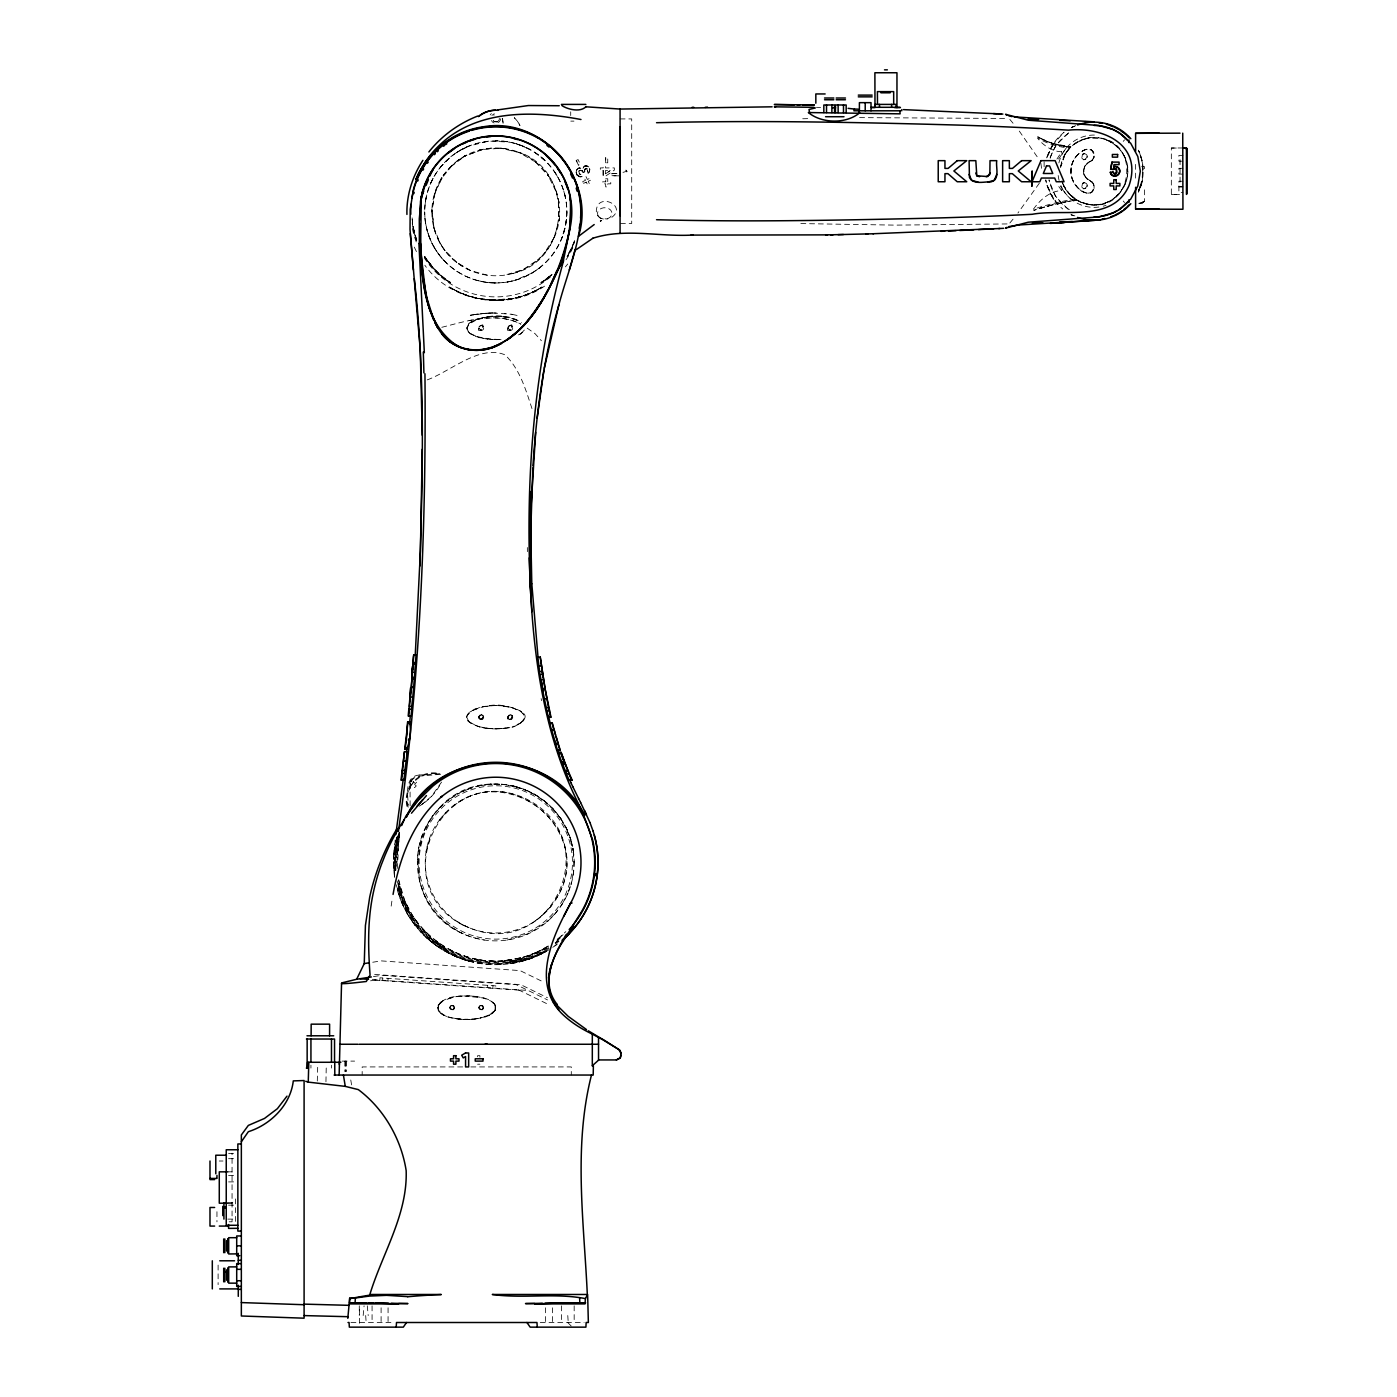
<?xml version="1.0" encoding="UTF-8"?>
<svg xmlns="http://www.w3.org/2000/svg" width="1397" height="1397" viewBox="0 0 1397 1397"><rect width="100%" height="100%" fill="white"/><g stroke="black" fill="none" stroke-linecap="round" stroke-linejoin="round"><path stroke-width="0.75" stroke-dasharray="5 3.75" d="M605.652 162.803L605.687 157.547L607.747 157.547L607.747 162.803L605.652 162.803L605.739 157.547M359.431 1323.273L359.448 1305.846M397.272 868.463L399.507 832.891L397.254 855.121M491.5 339.541L499.899 339.558C428.39 336.206 492.006 301.473 521.57 322.707M561.542 1305.846L561.507 1323.273M325.955 1081.749L326.252 1066.173M317.294 1081.051L317.765 1064.357M395.159 840.156L393.902 870.855A102.068 102.068 0 0 0 394.705 877.194M397.027 862.455L398.215 843.858M1127.658 173.996L1127.309 176.773L1127.309 165.632L1127.658 168.408M566.903 211.873L565.401 226.017L561.804 238.276M437.54 1007.15C439.217 1017.226 452.977 1017.959 461.045 1019.251A71.928 71.928 0 0 0 472.413 1019.251C480.498 1017.959 493.473 1017.313 495.952 1007.674C493.473 998.052 480.498 997.371 472.413 996.096A71.928 71.928 0 0 0 461.045 996.096C435.654 996.113 425.648 1016.806 461.045 1019.251M584.872 168.967C584.103 174.957 584.732 165.352 587.7 169.212C586.234 178.135 594.231 167.43 586.286 165.754A3.143 3.143 0 0 0 583.859 166.505L582.811 168.827M483.694 328.051A2.445 2.445 0 0 1 480.027 330.163A2.445 2.445 0 0 1 480.027 325.938A2.445 2.445 0 0 1 483.694 328.051C469.968 337.183 487.745 315.128 481.738 330.425M452.209 1005.351L451.336 1005.526A2.323 2.323 0 0 0 450.812 1009.525A2.323 2.323 0 0 0 454.514 1007.953C448.821 999.606 450.777 1016.283 454.357 1006.783M480.114 719.385L479.904 719.263A2.445 2.445 0 0 1 480.027 715.124A2.445 2.445 0 0 1 483.694 717.237C469.968 726.37 487.745 704.315 481.738 719.612M512.734 328.051A2.445 2.445 0 0 1 509.084 330.163A2.445 2.445 0 0 1 509.084 325.938A2.445 2.445 0 0 1 512.734 328.051C499.008 337.183 516.785 315.128 510.796 330.425M481.249 1005.351L480.376 1005.526A2.323 2.323 0 0 0 479.852 1009.525A2.323 2.323 0 0 0 483.554 1007.953C477.861 999.606 479.835 1016.283 483.397 1006.783M510.289 719.665L508.962 719.263A2.445 2.445 0 0 1 509.084 715.124A2.445 2.445 0 0 1 512.734 717.237C499.008 726.37 516.785 704.315 510.796 719.612M1087.355 156.691C1079.043 168.077 1081.627 144.485 1087.303 157.25M1087.355 185.731C1079.043 197.134 1081.627 173.542 1087.303 186.29M379.844 980.118L380.001 977.795L495.848 985.898L495.691 988.22M382.691 980.31L382.848 978.005M387.947 980.677L388.104 978.371M487.588 987.644L487.763 985.339M492.844 988.028L493.001 985.706M1142.659 172.372L1142.1 178.362M393.902 853.113L394.722 843.84M397.499 836.541L395.229 862.263L397.551 835.86M363.168 1315.537L364.076 1305.846M396.626 838.933L395.386 851.314L399.42 832.577M456.889 921.391C544.725 974.879 614.121 839.51 523.683 797.687C440.614 761.767 382.551 887.392 466.057 926.682M1071.132 167.5L1071.132 174.922L1073.49 181.977M397.866 835.72L396.661 845.726L399.909 832.455M391.177 906.112L392.33 898.096M449.904 1007.953L450.078 1006.748M478.944 1007.953L479.119 1006.748M426.015 198.007L425.002 204.888M500.632 118.797C500.458 123.53 493.281 124.874 491.412 120.526M1079.811 189.555C1084.055 194.48 1094.934 195.109 1094.078 186.395C1093.432 179.497 1082.343 179.427 1083.618 171.202C1082.308 162.611 1094.969 162.803 1094.078 154.77C1093.607 146.807 1083.793 148.606 1079.811 152.867M1060.567 167.692L1062.628 159.101M1142.222 181.785L1143.025 165.3L1139.306 151.592M1109.288 201.255C1098.671 206.721 1085.207 205.778 1075.306 199.177L1071.569 199.596A274.912 274.755 0 0 0 1033.413 209.218C1039.892 200.015 1049.968 190.813 1061.685 190.638L1062.069 188.473L1060.148 185.993M1093.607 158.28L1094.078 156.01A5.815 5.815 0 0 1 1090.341 161.441C1080.457 165.09 1082.588 179.689 1092.297 182.221M600.326 221.582L601.688 220.307L600.326 221.582L600.326 219.416L600.361 221.355M426.05 851.454L430.398 835.93M489.264 1015.2L495.498 1009.734L495.376 1005.316L492.46 1002.051L494.032 1003.43M521.57 722.563C492.984 734.787 539.888 720.538 520.086 710.881C508.648 704.839 494.922 704.699 482.436 706.917L490.487 705.799A71.998 71.998 0 0 1 501.052 705.799L512.315 707.685L521.57 711.894M468.763 332.311L466.738 328.051C467.733 321.991 474.77 319.861 479.887 318.324M469.968 722.563L479.206 726.772L490.487 728.658A71.998 71.998 0 0 0 501.052 728.658L509.119 727.558C496.127 729.775 481.476 729.793 469.968 722.563C454.008 713.064 498.292 699.914 469.968 711.894M487.396 728.361C499.777 728.902 518.724 730.264 524.818 717.237L522.775 712.959M1123.223 141.376L1124.55 139.84M466.738 328.051L468.763 323.772M479.887 726.946C445.049 715.334 490.05 700.962 504.142 706.096M438.379 1010.537L438.344 1004.845L438.379 1010.537L444.194 1015.2L439.426 1011.899M410.054 783.263L410.124 805.755M1141.611 181.261L1138.974 189.8M397.254 836.262L393.849 854.475L394.303 850.005L393.587 865.337L393.552 860.884L394.687 876.076M1141.803 183.321L1139.306 190.83M1140.912 185.888L1142.362 180.772M587.508 170.836C587.438 173.228 587.666 165.579 584.505 170.382M622.992 172.372L627.061 171.202L622.992 170.05M495.114 1010.502L495.097 1004.792M478.996 327.125L480.324 325.78M399.193 833.52L395.508 849.76L396.032 846.093L395.019 870.558A101.073 101.073 0 0 1 400.223 829.486M454.531 1007.674L453.082 1009.821M483.572 1007.674L482.122 1009.821M1071.674 165.056L1073.49 160.445M1053.495 143.577L1046.702 157.896L1053.565 143M1140.93 184.247L1138.293 191.86L1139.393 188.717M1046.702 157.896L1047.453 155.87M1050.125 157.337L1056.08 145.131L1068.757 132.698M524.329 719.35L522.775 721.498M1126.122 181.61L1122.489 189.311M524.381 330.059L520.086 334.407M1138.555 190.236L1141.611 182.658M1069.858 147.785L1064.898 154.369L1061.144 165.737L1065.317 153.653L1071.586 146.109L1079.776 140.695L1089.276 137.866M576.49 170.661L576.786 169.98A3.999 3.999 0 0 1 578.236 168.426L580.261 167.832A3.143 3.143 0 0 1 582.724 169.142L583.789 166.592L587.019 165.911M582.776 171.237C580.663 167.78 583.125 175.481 584.784 171.272M626.939 171.709L625.891 170.05L626.799 171.936M572.892 245.715L571.163 249.434M433.053 178.345L430.066 184.631M1093.799 157.739L1091.86 160.568M1056.918 159.083L1061.685 151.767C1052.29 151.644 1043.035 145.358 1037.377 137.919A73.22 73.185 0 0 0 1066.435 147.68L1070.766 146.895A72.068 72.015 -0.1 0 1 1037.727 136.766L1041.621 138.949M445.957 812.53L439.252 820.283A70.514 70.514 0 0 0 456.138 920.78A70.514 70.514 0 0 0 555.796 899.493C597.672 836.349 513.013 758.693 453.711 805.842M555.796 899.493C602.893 823.147 489.718 748.652 438.152 821.785M408.291 791.558L413.582 781.901L410.561 786.563M569.225 253.101L567.095 256.681A84.222 84.204 90 0 0 574.446 241.96L573.241 244.946A84.222 84.222 0 0 0 574.394 242.1M1064.531 155.015L1070.015 147.628M441.574 782.093L431.446 796.482L421.911 804.27M1058.559 159.031L1066.435 147.698M576.594 169.98L578.76 167.954L582.811 168.95L584.487 166.086L587.875 166.191M495.498 1009.734L491.063 1014.222L480.463 1018.099M1039.281 183.286L1017.924 213.025M1064.916 154.334L1067.849 150.055M1074.747 158.298L1077.943 154.491M467.209 715.124L468.763 712.959M438.169 1005.159L444.194 1000.13M438.082 1005.316L441.015 1002.051M495.376 1010.014L492.46 1013.296M565.401 266.844L567.741 263.998M1009.839 223.014L1013.89 218.159M490.19 114.956L491.377 113.541M491.884 115.41L494.294 113.698M1119.818 192.943L1113.165 198.968M551.204 906.077L539.853 917.567L533.305 922.247M1052.046 145.585L1064.077 132.174L1062.715 133.448A49.087 49.087 0 0 0 1046.493 159.171M441.993 165.457L440.788 166.767A71.107 71.107 0 0 0 424.688 211.873M522.775 332.311L516.279 336.275M1068.897 148.815L1070.766 146.895L1051.766 143.227M557.892 938.906L565.82 931.642M1143.567 202.094L1138.712 203.333L1144.387 201.273L1144.387 186.203M449.328 158.105L440.788 166.767A71.195 71.107 0 0 1 468.519 146.161L488.775 141.097L509.643 142.11M611.851 217.286C627.847 205.464 596.781 191.529 596.292 211.331L597.322 215.4L600.326 218.229L607.468 219.067M561.332 936.304L563.078 934.698M507.163 282.054C528.345 278.649 547.519 265.168 557.944 246.413A71.107 71.107 0 0 0 529.271 149.13L522.932 146.144M588.067 173.63L589.918 169.543L589.499 168.094L589.586 172.128L589.639 168.6L587.089 166.016M1142.711 202.687L1144.387 201.273A5.815 5.815 0 0 1 1139.323 203.421L1142.711 202.687L1141.506 203.211M508.91 326.025L507.897 327.579L509.329 325.798M479.87 715.212L478.857 716.766L480.289 714.985M508.91 715.212L507.897 716.766L509.329 714.985M557.281 939.64L559.97 937.422M549.248 276.938L547.24 278.544M439.374 1003.483L442.622 1000.985L452.995 997.248M424.793 802.402L424.863 802.367A58.08 58.08 0 0 0 440.754 783.647M1073.193 144.764L1080.929 140.189M1142.117 202.984L1144.387 201.273M558.468 940.443L555.255 942.87A100.113 100.113 0 0 0 558.381 940.565L555.185 942.958M555.43 943.918L558.922 941.368A101.073 101.073 0 0 1 555.447 944.023M545.197 280.064L543.101 281.53M539.661 267.822L531.855 273.148L514.48 280.465A71.195 71.107 0 0 1 486.383 282.351M520.033 334.442L521.57 333.377M469.968 322.707C484.899 314.168 504.684 314.43 520.086 321.677M440.806 1002.208L442.482 1001.055M490.976 1014.274L492.652 1013.139M605.495 173.822L610.419 170.504L605.495 170.504L605.495 173.822L610.245 170.504M582.986 172.634L584.959 171.325M1092.297 160.201L1090.341 161.441A10.46 10.46 0 0 0 1090.341 180.964A5.815 5.815 0 0 1 1094.078 186.395L1093.607 184.125M1076.092 142.721L1088.106 138.041L1102.582 138.6M457.64 151.924L456.225 152.744L468.536 146.179M548.916 948.353C519.597 967.3 479.293 967.911 450.323 952.719L432.406 941.194L433.349 941.945L417.319 926.159L418.401 927.486L405.706 908.312L406.719 910.25L398.093 888.405A101.073 101.073 0 0 0 546.908 949.628M544.533 286.175C507.111 311.775 451.301 302.223 424.863 265.273M546.664 950.833L529.393 958.988L532.763 957.766L518.916 962.027L522.443 961.136L497.297 964.663L501.034 964.541L486.4 964.244L490.172 964.524C463.56 963.057 437.82 950.833 419.973 931.031M539.679 288.463L537.321 289.773M450.585 1006.015L453.117 1005.526M479.625 1006.015L482.175 1005.526M539.277 288.69L536.518 290.192M540.796 954.221L546.175 951.235M535.75 952.737L549.3 945.437M427.238 379.879C450.428 371.462 480.044 344.186 505.033 354.873C520.365 369.489 526.058 390.95 532.606 410.456M534.946 290.995L532.519 292.148M582.741 171.29C584.348 172.739 578.934 167.919 578.41 172.495C578.306 175.271 583.929 174.468 579.004 173.927M531.419 954.535L539.993 950.746M462.232 149.147L466.773 147.017M576.123 160.48L578.079 159.572L580.296 164.322L578.323 165.248M583.544 183.374L586.286 182.099L587.613 184.928L589.499 184.055L588.207 181.296L590.948 180.021L590.093 178.187L587.351 179.462L586.059 176.686L584.173 177.576L585.465 180.335L582.724 181.61L583.597 183.496L586.338 182.221M497.053 121.591L494.363 121.539L497.192 121.539M530.86 292.899L525.028 295.186L530.057 293.23M1074.38 126.254L1071.743 127.337L1075.096 125.992M578.899 168.094L579.58 167.884M536.011 952.632L521.78 957.713L502.571 960.961A98.838 98.838 0.1 0 1 482.279 960.263L475.626 959.11L482.314 960.263M512.647 273.498C570.832 260.977 575.267 170.312 518.601 152.186L536.308 162.471L534.824 161.301L548.899 176.371L547.746 174.695L556.914 193.327L556.25 191.232L558.975 202.495L558.608 200.26L559.027 220.953L559.289 218.858L553.893 238.416L554.574 236.861L544.062 253.713L544.882 252.735L537.618 260.156L538.421 259.458L522.897 269.726L504.876 275.122M531.803 958.115L509.224 963.773A102.225 102.225 0 0 0 545.144 951.951M1044.345 207.07L1033.78 210.336A273.934 273.76 0 0 1 1076.493 199.946L1073.787 200.382M1083.304 154.019A2.899 2.899 0 0 1 1087.32 157.04A2.899 2.899 0 0 1 1082.692 159.014A2.899 2.899 0 0 1 1083.304 154.019L1083.862 153.845M1083.304 183.059A2.899 2.899 0 0 1 1087.32 186.08A2.899 2.899 0 0 1 1082.692 188.054A2.899 2.899 0 0 1 1083.304 183.059L1083.862 182.885M580.785 170.19C577.031 169.963 579.458 174.241 582.165 176.703L579.109 176.651L582.165 176.703M441.801 327.3C467.087 320.961 495.987 311.321 520.906 324.087M522.041 296.164L515.947 297.823M1039.036 208.642L1049.653 205.621L1040.887 208.083M448.245 998.506L458.495 996.323L469.584 995.921M485.213 1016.824L474.893 1019.007L463.874 1019.408M1048.431 205.935L1057.669 203.63M453.292 1009.734L450.55 1009.298L449.886 1007.674M482.332 1009.734L479.59 1009.298L478.927 1007.674M515.93 959.11L522.495 957.504L502.501 960.961A98.733 98.733 0 0 1 412.499 915.472L405.025 901.397L398.721 880.337M1085.172 138.705C1102.146 133.658 1121.512 144.485 1126.331 161.458M476.534 143.472L475.085 143.821L488.775 141.097M1054.997 204.259L1065.719 201.884M516.157 297.771L522.495 296.024A88.221 88.151 -75.3 0 0 542.001 287.084A88.29 88.29 0 0 1 449.555 287.101M515.056 960.682L507.163 962.428L527.577 957.923M506.936 940.076L529.061 933.458L548.095 920.85L547.135 921.706L556.058 912.608L555.046 913.795L562.712 903.3L561.751 904.837L567.95 893.12L567.112 895.023L571.635 882.275L571.024 884.545L573.73 871.03L573.399 873.614L574.132 859.592L574.184 862.455A78.424 78.424 0 0 1 456.557 930.367A78.424 78.424 0 0 1 456.557 794.544A78.424 78.424 0 0 1 574.184 862.455L572.892 848.206L573.346 850.948L569.993 837.135L570.814 839.684L565.523 826.587L566.658 828.927L559.551 816.826L560.983 818.886L552.234 808.025L553.876 809.789L543.695 800.376L545.529 801.826L534.16 794.072L536.081 795.19L523.788 789.2L525.778 790.004L512.821 785.9L514.829 786.389C409.111 762.587 377.627 921.688 484.357 940.024M1060.34 203.019L1076.493 199.946M513.275 298.399L492.425 300.093M512.647 298.539L502.71 299.884M471.976 314.971L470.283 315.268L486.296 313.26L481.93 313.627M482.436 317.73L490.487 316.613A71.998 71.998 0 0 1 501.052 316.613L504.195 316.909M455.579 996.76L458.495 996.323M474.893 1019.007L477.879 1018.588M472.657 314.849L477.582 314.115M491.5 148.117L479.241 150.143L483.048 149.252L463.821 156.534L466.965 154.84L456.871 161.179L459.613 159.188L449.782 167.518L465.655 155.521L464.502 156.15L483.31 149.2L481.878 149.496L502.029 148.274L500.44 148.134L520.225 152.832L504.107 148.519L487.431 148.519M473.251 314.762L476.866 314.22M419.17 775.038C404.501 776.261 407.383 795.487 408.64 805.213M372.737 962.236L381.224 960.892L520.086 970.601L543.381 981.969M373.453 976.608L381.852 975.281L516.296 984.693L547.554 999.92M370.572 980.816L376.334 979.873M469.06 320.611C486.139 317.433 504.736 315.582 520.662 324.087M477.407 314.15L478.315 314.028M480.585 313.766L482.978 313.522M458.286 996.375L461.045 996.096M472.413 1019.251L475.19 1018.972M440.614 774.287L419.257 776.156A10.757 10.757 0 0 0 411.12 781.08M483.397 313.487L484.846 313.365M485.37 313.33L493.578 312.963L489.212 313.085M1141.593 166.714L1144.387 166.522L1144.387 168.845L1141.593 169.054M487.763 313.172L489.369 313.085M492.844 300.093L498.712 300.093M490.661 313.033L492.128 312.98M498.083 300.128L499.218 300.093M1007.062 223.939L895.407 225.127L798.508 223.537M802.716 118.762L811.151 118.553M1171.332 148.117L1180.046 147.977M492.565 312.98L511.11 314.203M463.874 995.921L483.641 998.034L491.29 1001.247L495.533 1005.648M469.584 1019.408L457.989 1018.954M859.592 117.627L1007.062 118.448M494.311 312.945L496.145 312.945M228.567 1175.541L236.006 1175.453M228.567 1181.914L236.006 1181.862M1182.945 147.977L1171.332 147.977L1171.332 194.445L1181.006 194.393M611.956 173.542L618.923 173.507M618.923 175.83L611.956 175.865L611.956 173.385L616.007 173.385M1182.945 155.364L1178.893 155.364L1178.893 161.144L1182.945 161.179M1182.945 168.304L1178.893 168.304L1178.893 174.084L1182.945 174.119M1182.945 181.243L1178.893 181.243L1178.893 192.384L1182.945 192.402M1178.893 186.604L1182.945 186.604M227.798 1202.852L235.534 1202.834M620.076 118.92L631.706 118.92L631.706 223.485L620.076 223.485M570.797 121.12L573.957 121.12M611.956 175.708L616.007 175.708M605.669 178.764L607.747 178.764L607.747 181.82L610.768 181.82L610.768 183.845L607.747 183.845L607.747 186.884L605.669 186.884L605.669 183.845L602.648 183.845L602.648 181.82L605.757 181.82L605.757 178.764L605.687 181.82M1171.332 194.445L1178.893 194.445M342.09 1061.109L354.611 1061.109M477.582 1064.2L479.904 1064.2M462.634 1066.924L362.172 1066.924L362.172 1075.044M470.824 1066.924L571.286 1066.924L571.286 1075.044M228.567 1153.468L236.32 1153.468M228.567 1158.689L236.32 1158.689M219.277 1161.012L222.996 1161.012M227.798 1171.839L232.059 1171.839M227.798 1203.201L232.059 1203.201M228.567 1205.157L236.32 1205.157M227.798 1219.11L235.534 1219.11M229.16 1221.799L232.059 1221.799L232.059 1153.241M350.926 1322.505L393.203 1322.505M540.255 1322.505L584.121 1322.505M1139.323 203.421L1140.336 203.421M1178.893 187.023L1182.945 187.041M585.43 165.772L586.286 165.754M816.442 107.342L820.563 107.412M495.725 961.188L488.985 960.961M1091.843 204.818C1133.351 209.69 1140.581 141.883 1098.985 137.866M1089.276 204.556C1116.116 209.69 1138.276 176.319 1122.821 153.618M472.413 996.096L475.382 996.375M493.455 300.128L478.944 298.539M495.778 282.962C469.287 283.085 443.46 267.176 432.022 243.218M1069.648 146.825L1070.766 146.895L1068.548 146.737M497.053 140.835L495.725 140.748L507.373 141.778M374.623 974.442L520.714 984.658L547.432 997.702M372.283 979.594L528.188 990.49M374.867 980.1L519.247 990.194M580.96 176.948L577.066 175.131A5.239 5.221 0 0 1 576.35 173.734M489.037 299.901L478.263 298.399M501.052 339.471A71.998 71.998 0 0 1 490.487 339.471L479.119 337.55L469.968 333.377M572.892 848.206L573.399 851.297L569.993 837.135L571.024 840.348L565.523 826.587L567.112 829.87L559.551 816.826L561.751 820.056L552.234 808.025L555.046 811.098L543.695 800.376L547.135 803.188L534.16 794.072L538.177 796.482L523.788 789.2L528.345 791.121L512.821 785.9L517.868 787.21L501.506 784.241L503.461 784.416L490.05 784.241L491.919 784.119L478.717 785.9L480.481 785.533L467.768 789.2L469.357 788.607L457.395 794.072L458.81 793.286L447.843 800.376L449.066 799.468L439.322 808.025L440.317 806.995L432.005 816.826L432.791 815.743L426.033 826.587L426.609 825.487L421.562 837.135L421.946 836.035L418.663 848.206L418.856 847.158L417.406 859.592L417.459 858.596L419.711 881.507L423.326 892.456C431.254 910.774 443.932 924.325 462.494 933.458M1066.103 146.475L1070.486 146.877M504.579 313.347L506.028 313.504M1068.635 146.737L1061.79 145.829L1066.522 146.528M501.506 784.241L506.936 784.835M586.146 168.269L587.334 168.67M503.758 316.875L509.119 317.73M487.78 339.209L479.119 337.55M503.758 706.061L509.119 706.917M487.78 728.396L482.436 727.558M475.19 996.375L477.879 996.76M455.579 1018.588L458.286 1018.972M1039.665 137.884L1049.217 142.337L1062.279 145.899M482.279 963.773L465.044 959.949L468.763 961.049L454.828 956.124L458.46 957.626L435.916 945.332L439.217 947.62L427.43 938.487M511.11 314.203L512.193 314.377M512.193 314.377L519.003 315.862M1091.616 204.8L1084.578 203.525L1086.744 204.084L1075.865 199.544L1077.593 200.592L1068.618 193.275L1069.823 194.585L1063.431 185.207L1065.684 189.346M510.289 325.606L510.883 325.676M508.037 328.976L507.862 328.051L510.289 330.478M481.249 325.606L481.843 325.676M481.249 330.478L478.804 328.051L478.996 328.976M510.289 714.793L512.542 716.259M481.249 714.793L483.502 716.259M481.249 719.665L478.804 717.237L478.996 718.163M487.431 275.209L470.824 270.686L456.173 262.007L456.871 262.566L444.333 249.766L445.084 250.762L439.741 242.572L440.439 243.811L433.961 228.025L431.917 209.533L435.62 190.341L435.305 191.232L444.456 173.804L443.809 174.695L452.907 164.479L440.439 179.916L441.923 177.489L434.048 195.336L434.746 192.943L431.883 211.873L431.917 209.725L434.048 228.41L433.611 226.681C439.042 246.832 450.567 260.715 468.659 269.726M477.128 280.483L486.383 282.351M1087.39 204.224L1078.903 201.29M1057.529 144.921L1061.93 145.847M469.514 296.164L475.609 297.823M475.12 297.718L469.06 296.024A88.221 88.151 75.3 0 1 449.555 287.084A88.168 88.116 75.6 0 0 472.535 297.037A87.801 87.225 0 0 0 519.003 297.037A88.168 88.116 -75.6 0 0 542.001 287.084M1124.55 202.565L1123.223 201.028M1053.844 143.891L1041.394 138.827M511.669 318.324L518.322 320.716M479.887 337.76C474.736 336.188 467.576 334.04 466.738 327.893M511.669 707.511L520.016 710.829L524.364 715.212M482.908 997.825L485.213 998.506M448.245 1016.824L450.55 1017.505M1074.869 215.871L1070.958 214.667L1074.38 216.168A49.087 49.087 0 0 1 1071.272 214.667M461.062 958.604L469.06 961.119A102.068 102.068 0 0 1 397.237 889.4M469.06 957.504L461.429 955.024M510.883 714.862L512 715.491M481.843 714.862L482.96 715.491M468.187 277.409L469.2 277.759M576.682 174.084L577.223 175.184L576.158 172.198L577.66 175.568L580.122 176.913M517.466 144.223L516.384 143.804L527.071 148.099M461.481 293.23L466.528 295.186L460.678 292.899M1106.668 139.962L1113.88 143.943L1120.342 150.108M1045.218 140.678L1047.645 141.708M463.891 925.46L471.278 928.673M578.201 176.249L578.463 176.371M459.019 292.148L456.609 290.995M518.427 989.809L549.859 1005.176M454.06 951.951L446.935 948.266M508.037 718.163L507.862 717.237L509.381 719.49M455.02 290.192L452.261 288.69M454.217 289.773L451.86 288.463M481.808 1005.403L482.908 1006.05M452.768 1005.403L453.868 1006.05M512 326.304L511.232 325.78L512.542 327.073M482.96 326.304L482.192 325.78L483.502 327.073M440.893 1013.209L442.482 1014.274M448.437 281.53L446.341 280.064M527.193 328.138L535.016 333.639L541.407 340.746M1075.026 198.985L1068.356 192.978M440.125 944.023L433.699 939.238M1068.007 209.201L1055.573 196.523L1048.85 180.091M444.298 278.544L442.308 276.938M536.029 153.338L535.261 152.71L546.035 161.546M1068.949 193.659L1075.306 199.177M493.717 121.172L493.176 120.683A3.493 3.493 0 0 0 499.253 118.343M425.788 936.968L432.075 942.399M440.352 275.296L438.448 273.585M540.849 156.848L544.132 159.817M430.503 941.141L412.866 922.282L415.38 925.6L406.964 913.097L409.129 916.711L402.074 903.353L403.873 907.229L396.119 884.668M427.726 933.999L422.156 928.254M436.597 271.804L424.461 256.681A84.204 84.169 87.1 0 0 450.567 282.945A84.222 84.222 0 0 1 424.74 257.135M1077.943 187.914L1074.747 184.107M567.741 1322.505L572.281 1327.15M1091.86 181.837L1093.799 184.683M516.977 120.683L514.271 117.662A26.718 26.718 90 0 1 520.819 127.598M444.91 261.571C432.232 248.334 424.705 230.226 424.653 211.873A71.195 71.107 0 0 0 433.507 246.396M1009.839 119.409L1013.908 124.246M1061.685 190.638L1057.878 185.242M431.044 265.22L428.425 261.903M1019.286 131.091L1038.39 158.525M1057.756 204.224L1050.038 192.891M493.682 1003.098L495.376 1005.316M438.082 1010.014L439.776 1012.249M1070.259 195.021L1064.165 186.727L1061.755 180.702M417.057 922.055L412.482 915.472M468.763 721.498L466.738 717.237M1053.495 198.828L1046.702 184.509L1045.759 179.881A49.087 49.087 0 0 0 1062.715 208.974M414.63 924.604L409.81 917.759M1053.565 199.404L1046.702 184.509L1047.453 186.534M554.871 172.302L558.468 178.292M1063.519 185.399L1064.898 188.054L1061.982 180.667M519.178 124.036L519.911 125.451M405.025 901.397L408.465 908.591M414.298 247.112L417.005 252.822M576.263 160.411L578.48 165.178A142.651 7.142 65 0 1 576.385 160.62M415.765 238.154L416.62 240.668A84.222 84.222 0 0 1 412.272 222.839L412.272 222.961A84.204 84.169 87.1 0 0 415.747 238.154L412.866 226.733M428.128 233.596L429.735 238.258M1071.674 177.349C1073.944 185.19 1080.632 192.664 1089.066 193.38L1091.633 192.367L1094.078 187.635A5.815 5.815 0 0 1 1086.325 193.118A23.243 23.243 0 0 1 1086.325 149.304L1091.633 150.038L1094.078 154.77A5.815 5.815 0 0 0 1086.325 149.304C1076.039 152.814 1069.334 164.06 1071.115 174.782M399.926 886.187L402.179 893.888M397.115 880.948L403.104 901.659L413.949 921.025L403.104 901.659L398.145 884.633M1140.511 155.259L1142.484 162.209L1138.415 150.143A49.087 49.087 0 0 1 1143.148 170.05M398.093 888.405L398.826 891.007L397.988 887.287M563.812 191.179L565.506 197.92M406.998 802.402L408.902 810.138M398.669 879.604C406.405 930.472 458.548 968.191 509.276 960.263A98.733 98.733 0 0 0 548.2 946.118M541.128 698.605L541.53 700.648M351.573 1084.91L350.245 1076.703M502.222 118.378L503.776 127.232M1061.685 151.767L1062.069 153.949M502.466 118.326L503.147 122.325M1040.887 163.362L1041.673 169.247M367.289 1305.846L368.214 1315.537M395.473 870.663L394.722 862.316L395.456 870.418M1142.344 165.562L1142.659 170.05M567.776 1315.537L568.282 1323.273M365.682 1315.537L366.206 1323.273M394.827 867.362L395.019 870.558M527.333 547.519L527.368 551.658M603.102 170.504L603.12 176.214L605.477 176.214L614.331 170.172L614.331 167.919L605.495 167.919L605.495 166.191L603.137 166.191L603.137 167.919L600.326 167.919L600.326 170.504L603.225 170.504L603.225 176.214M1180.046 159.625L1180.046 182.78M1135.604 164.375L1135.604 178.432M1044.118 161.738L1044.118 168.042M574.167 1305.846L574.167 1323.273M570.709 111.83L570.709 115.549M552.374 1307.784L552.374 1323.273M545.389 1307.784L545.389 1323.273M479.904 1057.232L479.904 1055.695L477.582 1055.695L477.582 1057.232M388.069 1307.784L388.069 1323.273M381.102 1307.784L381.102 1323.273M372.073 1305.846L372.073 1323.273M359.291 1305.846L359.291 1315.537M346.439 1061.109L346.439 1071.569M345.723 1061.109L345.723 1071.569M345.548 1061.109L345.548 1071.569M344.832 1061.109L344.832 1071.569M331.473 1065.178L331.473 1068.076M310.937 1065.178L310.937 1068.076M235.534 1198.905L235.534 1221.834M218.107 1265.088L218.107 1284.629M216.954 1211.705L216.954 1221.851M1069.351 209.69A45.752 45.752 0 0 1 1049.164 179.864M1050.177 158.315A45.752 45.752 0 0 1 1069.351 132.715M1106.04 205.324A36.147 36.147 0 0 1 1103.246 206.18M1098.915 207.035A36.147 36.147 0 0 1 1060.864 185.487M1059.118 180.423A36.147 36.147 0 0 1 1058.088 174.642M1058.891 162.925A36.147 36.147 0 0 1 1094.532 135.055M1060.725 166.418A33.685 33.685 0 0 1 1110.65 141.865A33.685 33.685 0 0 1 1115.4 197.291A33.685 33.685 0 0 1 1062.034 181.61M1143.148 172.372A49.087 49.087 0 0 1 1138.415 192.28M1071.272 127.738A49.087 49.087 0 0 1 1075.76 125.678M1071.569 199.596A36.619 36.584 0.4 0 1 1062.069 188.473M572.805 247.845A85.025 85.025 0 0 1 565.785 260.121M550.61 276.833A85.025 85.025 0 0 1 424.391 258.061M416.236 241.891A85.025 85.025 0 0 1 411.993 226.331M576.385 173.211A4.401 4.401 0 0 1 576.717 170.12M560.145 938.225A99.431 99.431 0 0 1 555.22 942.154M546.489 947.969A99.431 99.431 0 0 1 398.494 882.956M396.416 866.315A99.431 99.431 0 0 1 396.346 862.124L397.708 842.059A100.113 100.113 0 0 1 400.31 832.315M548.532 947.515A100.113 100.113 0 0 1 398.04 884.144M395.962 870.244A100.113 100.113 0 0 1 395.665 862.211L396.626 845.953A100.514 100.514 0 0 1 399.455 833.712M556.338 944.809A102.243 102.243 0 0 1 552.758 947.323M549.091 949.681A102.243 102.243 0 0 1 397.027 888.929M394.583 877.072A102.243 102.243 0 0 1 396.661 837.344M557.455 943.953A102.225 102.225 0 0 1 554.836 945.874M522.513 296.112A87.854 87.487 -2.2 0 1 469.025 296.112M572.613 246.343A84.222 84.222 0 0 1 567.619 255.843M439.845 773.711A458.635 79.612 -5 0 1 419.187 775.003M546.017 951.462A102.173 102.173 0 0 1 522.495 961.101M559.586 937.806A98.733 98.733 0 0 1 557.159 939.779M560.284 937.195A98.576 98.576 0 0 1 557.403 939.587M548.253 946.083A98.576 98.576 0 0 1 522.548 957.469M502.71 141.08A71.003 71.003 0 0 1 529.271 149.13M574.097 241.978A83.768 83.75 -87.2 0 1 568.823 253.119M550.855 275.122A83.768 83.75 -87.2 0 1 540.918 282.543A83.855 83.855 0 0 0 551.815 274.249M574.586 240.511A83.855 83.855 0 0 1 567.339 255.581M424.758 256.454A83.855 83.855 0 0 0 450.637 282.543A83.785 83.75 87.4 0 1 424.863 256.699M416.708 239.813A83.855 83.855 0 0 1 412.08 217.199M416.76 240.092A83.785 83.75 87.4 0 1 412.185 219.224M423.448 803.415A58.08 58.08 0 0 1 418.995 806.313M563.096 899.162A76.678 76.678 0 0 1 430.643 902.916A76.678 76.678 0 0 1 492.67 785.83A76.678 76.678 0 0 1 563.969 897.503M499.428 119.077A3.72 3.72 0 0 1 492.687 120.404M493.717 115.253A3.72 3.72 0 0 1 494.346 114.903M512.734 717.237A2.445 2.445 0 0 1 509.084 719.35M483.694 717.237A2.445 2.445 0 0 1 480.027 719.35M480.341 1005.526A2.323 2.323 0 0 1 483.554 1007.953M451.301 1005.526A2.323 2.323 0 0 1 454.514 1007.953M406.911 806.331A27.172 27.172 0 0 1 413.32 781.639L415.276 783.595L416.917 781.936L414.961 779.997A27.172 27.172 0 0 1 438.414 773.309M407.592 806.017A26.456 26.456 0 0 1 413.844 782.145M415.485 780.504A26.456 26.456 0 0 1 439.671 774.34M410.893 780.871L409.81 783.036L414.665 787.611L416.254 785.917L410.893 780.871L414.961 776.627L409.373 783.001L410.893 780.871M551.972 274.615L551.204 275.279A84.222 84.204 90 0 1 540.988 282.945A84.222 84.222 0 0 0 551.972 274.615M509.276 960.263L502.571 960.961L509.241 960.263M447.215 950.589L428.931 937.684L447.215 950.589M458.443 263.736A63.895 63.895 0 0 0 559.341 218.264A63.895 63.895 0 0 0 469.532 153.618A63.895 63.895 0 0 0 458.443 263.736M598.999 216.884A7.247 5.71 0 0 0 611.449 215.592A7.247 5.71 0 0 0 603.801 207.751A7.247 5.71 0 0 0 598.999 216.884M456.959 271.367A71.037 71.037 0 0 0 566.711 215.732A71.037 71.037 0 0 0 463.647 148.501A71.037 71.037 0 0 0 456.959 271.367"/><path stroke-width="1.5" d="M329.587 1035.788L329.605 1024.158L311.164 1024.158L311.112 1035.788M620.076 215.767L620.076 126.656M406.579 816.162C439.356 745.579 551.431 745.212 584.662 815.586C543.904 741.405 532.781 655.857 529.742 572.491L530.022 491.412M422.261 449.24L420.41 550.977L415.241 655.21M558.817 1303.017L534.772 1303.907L585.011 1303.907L585.43 1298.599L587.631 1294.53L588.364 1322.505L586.164 1322.505L585.902 1327.15L530.162 1327.15L526.948 1322.505M413.39 669.25L412.22 669.25L412.656 666.055L411.958 675.484L412.307 670.77M441.155 1294.478L369.856 1294.478C382.289 1253.511 407.68 1214.674 406.16 1170.599C401.288 1139.079 383.826 1108.677 358.313 1089.608L345.269 1086.377L308.248 1082.116L308.807 1062.279M406.929 214.422C406.405 195.248 412.447 176.319 422.889 160.341M419.886 566.029C422.785 470.265 425.264 374.047 414.28 278.667M347.801 1318.366L349.704 1298.057L349.529 1302.825L355.1 1302.93L355.327 1298.005L369.018 1296.119L386.532 1295.333L407.732 1296.643M349.529 1302.825L349.809 1303.907L398.686 1303.907L375.461 1303.034M341.549 983.313L339.139 1075.044M566.361 936.409C552.566 955.653 540.255 983.54 557.333 1004.687L553.422 1002.784M532.851 467.82L530.738 531.978L531.803 583.806M413.739 654.826L411.347 686.713L413.669 686.713L414.298 678.977L416.062 654.826L413.739 654.826L413.39 657.044L411.347 686.713M396.189 1327.15L396.504 1322.505L536.954 1322.505L537.269 1327.15M532.973 465.795C536.483 411.486 543.835 357.195 558.887 304.808C566.903 274.144 580.226 244.283 581.117 212.187A85.619 85.584 90 0 0 540.15 138.809A85.461 85.461 0 0 0 453.833 137.395L451.406 138.827A85.601 85.566 90 0 0 413.529 189.084L410.212 209.288L410.02 229.51L420.27 349.896L422.278 435.253M411.277 687.603L409.391 706.358L411.713 706.358L412.796 697.086L413.599 687.603L411.277 687.603L409.827 700.438L410.683 687.603L408.972 709.309M535.662 432.302L531.157 505.173L531.157 566.064M411.451 709.309L411.713 706.358M409.373 709.309L408.745 716.015M409.565 723.821L410.281 716.399M409.792 723.541L409.95 721.882M404.484 773.467L407.348 751.743L404.449 751.743L402.144 773.467M406.964 732.325L407.068 728.57M406.946 728.57L407.61 721.882C413.006 720.084 409.758 750.94 404.711 749.403L407.994 721.952M407.051 733.233L405.095 749.333M588.347 1030.794L599.889 1037.761A91.573 90.892 90 0 1 604.901 1040.643L620.024 1050.3L621.071 1053.233L620.39 1057.704L616.391 1059.939L598.789 1059.939L592.311 1065.754L592.311 1034.112C580.96 1028.716 570.116 1021.888 561.21 1012.947C530.86 981.427 553.579 934.191 571.216 902.06A85.2 85.2 0 0 0 443.67 795.033L441.487 796.779M406.614 751.569L407.033 747.866M408.43 740.462L408.588 738.961M407.051 749.403L407.243 747.727M990.019 173.001L987.749 176.563L976.8 175.795L975.822 160.655L969.099 160.655L969.448 177.384C973.377 185.137 984.274 181.488 991.172 181.837C1000.322 179.322 995.607 167.203 996.742 160.655L990.019 160.655L989.844 174.503L986.247 176.721M404.449 751.743L400.991 780.172L403.89 780.172L404.746 773.467L401.847 773.467M398.355 831.721C420.218 680.182 426.277 526.756 424.95 373.767M537.147 418.087L543.904 370.292M421.073 200.539L419.292 218.805L419.362 243.462M595.838 875.605L596.03 874.068M595.733 875.605L595.925 874.068M402.406 773.467L401.55 780.172M395.788 834.603L403.262 779.264M996.742 174.398L994.35 180.3L987.749 182.134M406.737 756.021L407.348 751.743M548.497 978.11L549.458 971.544M591.472 1075.044C573.224 1146.867 583.946 1221.484 587.316 1294.478L492.303 1294.478C523.386 1298.843 554.504 1292.679 585.43 1298.599M621.071 1055.294L620.058 1058.175L616.391 1059.939M1113.601 166.976L1114.02 164.602L1119.067 164.602L1119.067 162.104L1111.995 162.104L1110.615 169.351L1115.854 168.897L1116.814 172.337L1114.789 173.944L1112.955 171.988L1110.301 172.268C1111.96 180.946 1124.987 172.407 1117.617 167.134A4.121 4.086 73 0 0 1113.601 166.976C1118.403 164.584 1121.878 171.953 1118.019 174.957A4.75 4.645 -89.6 0 1 1115.382 176.074L1111.75 175.062L1110.301 172.268M393.063 894.429C399.455 858.195 413.11 820.79 441.941 796.412M544.289 368.267L558.887 304.808M1110.894 167.902L1111.174 166.453M1111.313 165.719L1111.645 163.92M1111.715 163.554L1111.995 162.104M424.339 352.708L418.925 243.462L420.514 243.462L422.889 276.1L427.761 302.817A134.287 133.972 -19.4 0 0 429.63 309.331L437.785 327.876A61.485 61.206 19.8 0 0 439.88 331.124C450.76 347.993 473.478 354.506 492.023 347.591A57.102 56.91 35.9 0 0 495.795 346.142C526.477 331.822 544.69 300.53 557.228 270.389A249.242 249.242 0 0 0 563.829 251.827A259.65 259.65 0 0 0 566.588 242.38A271.228 271.228 0 0 0 570.063 228.06L570.151 227.676A76.032 76.032 0 0 0 514.026 138.059A76.032 76.032 0 0 0 422.61 191.197L420.514 201.133L419.764 219.766M422.61 191.197L421.318 196.785L423.728 191.092M421.562 198.426L423.535 189.957A75.49 75.49 0 0 1 426.382 182.169M575.145 249.574L569.312 269.953M549.929 969.815L551.326 964.611M858.596 112.546L859.085 110.8M858.177 109.158L854.475 109.071L853.881 110.8L900.436 110.8M426.085 185.399L428.425 179.707M429.979 175.917L432.337 170.207M549.51 287.136L556.495 271.577L563.567 260.733C533.217 369.594 524.801 483.554 530.843 596.117M551.361 283.312L562.799 260.541M404.135 819.829L398.721 828.351A213.741 213.741 0 0 0 384.961 855.523L381.241 864.987A205.062 205.062 0 0 0 373.016 894.132C367.481 920.78 368.092 948.179 370.065 975.176L366.276 981.497L356.218 982.632A138.425 3.615 -9 0 1 346.334 983.523A134.671 3.527 -9 0 1 341.811 983.505A135.457 3.545 -9 0 1 342.876 982.615L356.654 979.262L364.25 963.581L365.42 925.46L369.699 897.136A220.167 220.167 0 0 1 380.927 860.692A226.314 226.314 0 0 1 393.273 835.004L397.167 828.404M563.759 916.31L570.971 902.514L572.072 903.003M549.458 287.223L545.441 294.854A184.631 183.199 -77.7 0 1 541.18 302.101L536.535 309.348A151.295 150.195 -78.5 0 1 531.663 316.089L526.145 322.794A115.724 115.183 -86.4 0 1 520.47 328.854L513.921 334.809A83.261 83.034 67.7 0 1 507.251 339.838L520.348 329.116M547.799 290.314C531.943 322.236 497.699 361.806 458.286 346.456C412.482 317.381 421.807 245.453 421.143 198.706A75.752 75.752 0 0 1 479.346 137.884A75.787 75.787 0 0 1 569.801 195.528C575.494 242.484 553.247 290.174 523.473 325.745M570.814 902.829L569.889 904.488M566.711 934.453C552.199 955.723 539.12 987.138 558.87 1009.56M574.01 926.228L568.771 934.034A102.191 102.191 0 0 1 563.148 939.29M406.51 1322.505L403.314 1327.15L349.337 1327.15L349.075 1322.505L348.01 1322.505M241.349 1141.768L248.334 1131.71C270.774 1124.602 290.611 1104.8 293.283 1080.894L304.092 1080.527L304.092 1318.192L241.349 1315.991L241.349 1134.958L248.334 1125.423L264.504 1118.438L277.374 1108.694L286.996 1096.139M859.766 112.72C846.704 123.931 822.135 123.914 808.374 112.546L900.105 113.838L899.843 110.8M411.469 813.211L426.452 795.557M428.879 151.959C441.557 135.876 458.67 123.512 477.722 116.038M417.144 806.121L422.715 799.66M772.104 106.818L620.076 109.053L585.867 106.801M1127.082 206.791L1129.247 204.73M440.998 797.198L442.081 796.29M441.225 796.989L441.696 796.604M1112.798 169.666L1115.365 168.705A1.903 1.868 88.3 0 1 1116.709 169.875L1116.343 173.263A1.868 1.834 -87.6 0 1 1114.02 173.699A2.13 2.095 -88.2 0 1 1113.042 172.425L1112.955 171.988M586.199 106.504C579.825 113.349 565.68 108.442 561.891 105.508M576.21 249.679L592.922 238.223M1006.853 227.344L1005.543 228.13L1028.227 222.21L1099.107 216.902L1113.426 212.798L1119.923 209.183L1130.784 199.02L1137.822 185.906L1140.319 171.202L1137.822 156.499L1130.749 143.35L1119.835 133.169L1113.287 129.554L1098.898 125.486L1028.279 120.212L1005.543 114.292L1006.853 115.078M492.023 347.591L501.383 343.383C482.576 355.135 455.3 352.009 441.749 333.656L449.624 341.636L462.32 348.115M592.607 238.328C624.494 227.851 659.087 236.914 692.126 235.08M1008.721 226.611L1018.238 225.039L1100.487 219.923M491.954 347.609L479.258 350.228A44.634 44.407 25.6 0 1 466.546 349.267M594.196 224.55L578.463 236.372C596.729 179.899 542.892 116.335 483.921 126.69A85.846 85.776 -80 0 0 452.995 137.133L446.045 141.534A85.636 85.514 -65.4 0 0 419.292 172.093L415.852 179.584A89.67 89.67 0 0 1 418.559 173.542L425.194 162.104A101.998 101.841 -63.5 0 1 437.82 146.825C475.05 109.28 532.659 110.346 580.995 119.513M1101.989 219.119L1104.905 218.508M497.803 109.892L528.345 105.543L559.254 105.735M364.25 963.581L368.494 962.9M356.654 979.262L371.358 976.94M815.359 107.953L809.02 109.472L809.562 112.546M705.118 107.359L707.493 107.132M485.021 1044.257L487.151 1044.083M1082.832 220.726L1093.345 219.993M1098.391 220.062L1050.387 223.363L1064.147 222.647M1003.657 228.305L998.68 228.567M999.955 228.497L872.985 233.753M349.756 1298.267L355.327 1298.005M993.738 228.829L978.511 229.614M656.538 122.709C757.75 120.194 859.05 122.307 960.245 125.136C996.34 126.324 1032.418 127.913 1068.461 130.165C1102.617 126.533 1142.833 144.485 1129.108 185.399C1112.728 223.031 1064.497 208.38 1032.156 214.3C998.506 216.011 964.856 217.234 931.188 218.159C839.667 220.255 748.059 222.14 656.538 219.713M1059.694 222.053L1072.32 221.477M959.756 230.505L973.726 229.841M941.002 231.326L944.756 231.169M948.493 231.011L956.002 230.68M1032.331 223.171L1042.861 222.804M865.965 233.963L873.457 233.753M867.991 233.893L838.078 234.644M542.333 1303.279L525.499 1303.576L534.772 1303.558M843.439 234.521L825.627 234.906M830.621 234.801L833.101 234.748M692.126 107.325L693.82 107.307M827.478 234.871L692.702 235.098M545.109 1303.226L565.506 1302.964M567.095 1302.999L585.657 1302.825M236.704 1253.877L228.689 1253.965L228.689 1237.69L236.704 1237.69M237.857 1228.312L228.567 1228.4L228.567 1224.54M1135.604 151.26L1135.604 133.309L1179.994 133.152M560.302 1303.034L572.578 1302.947M1135.604 133.309L1159.283 133.186M813.98 107.307L774.322 106.836L775.667 106.853M236.704 1266.887L228.689 1266.904L228.689 1283.144L236.704 1283.162M349.861 1302.999L366.381 1302.999M884.511 69.85L887.374 69.85M880.896 92.796L890.186 92.796M825.138 93.948L815.831 93.948L815.831 103.238M858.282 95.118L872.147 95.118M858.282 96.847L872.147 96.847M824.544 98.017L833.852 98.017M836.174 98.017L845.464 98.017M824.544 99.763L833.852 99.763M836.174 99.763L845.464 99.763M561.384 104.408L585.849 104.408M871.012 107.307L900.07 107.307M871.396 107.604L874.295 107.604M894.639 107.604L900.436 107.604M825.557 116.719L843.998 116.719M1182.735 147.977L1187.013 148.553L1187.013 193.851M1187.013 148.553L1182.945 147.977M1135.604 187.285L1135.604 209.096L1182.945 209.253L1182.735 133.152M540.255 657.219L537.897 657.219L539.713 672.883L542.682 688.529L545.04 688.529L540.255 657.219L545.04 688.529M413.18 662.58L415.52 662.58M412.936 664.134L415.276 664.134M538.701 665.95L541.041 665.95M540.779 671.381L541.966 671.381L541.634 668.237L543.049 677.51L542.42 674.367L541.25 674.367M411.993 672.289L413.163 672.289M411.958 677.405L414.28 677.405M411.958 678.977L414.298 678.977M540.814 679.815L543.171 679.815M542.455 689.402L545.197 689.402L551.012 717.307L548.253 717.307L542.455 689.402L543.101 692.563M410.474 697.086L412.796 697.086M544.219 698.71L546.96 698.71M546.227 707.633L548.602 707.633L550.628 717.307M546.733 710.724L549.475 710.724M557.874 743.501L555.377 743.501L557.49 750.084L560.092 750.084M403.908 761.225L406.248 761.225M568.562 772.262L561.105 752.389L558.259 752.389L561.577 761.697L564.056 761.697L572.229 780.294L569.208 780.294L566.361 773.711L569.312 773.711M402.511 770.498L404.851 770.498M561.577 761.697L565.261 770.62L567.776 770.62M565.453 770.795L567.968 770.795M306.991 1035.788L333.708 1035.788M306.414 1039.036L334.547 1039.036L334.547 1061.86M340.1 1044.257L357.981 1044.257M359.169 1044.257L598.545 1044.257M340.885 1062.279L307.532 1062.279L307.34 1068.076L306.327 1068.076M592.311 1065.754L593.376 1065.754L593.201 1075.044L334.11 1075.044M241.349 1143.951L237.857 1143.951L237.857 1231.089L241.349 1231.089M237.857 1149.766L226.244 1149.766L226.244 1225.274L237.857 1225.274M226.436 1155.214L215.784 1155.214L215.784 1173.794M227.798 1171.839L219.277 1171.839L219.277 1203.201L227.798 1203.201M209.987 1178.439L216.954 1178.439M214.632 1179.592L209.987 1179.592L209.987 1161.012M214.632 1207.479L209.987 1207.479L209.987 1226.077L214.632 1226.077M219.277 1226.077L228.567 1226.077M241.349 1235.961L236.704 1235.961L236.704 1255.711L239.795 1255.711M236.704 1245.827L241.349 1245.827M238.276 1260.338L241.349 1260.338M219.731 1260.793L234.556 1260.793M241.349 1263.621L236.704 1263.621L236.704 1286.427L241.349 1286.427M236.704 1269.332L241.349 1269.332M236.704 1280.735L241.349 1280.735M219.731 1288.907L238.276 1288.907M238.276 1289.379L241.349 1289.379M573.818 1302.982L584.959 1302.999M398.686 1303.558L407.959 1303.576L391.37 1303.279M355.1 1302.93L373.156 1303.034M802.664 104.95L814.399 104.985L774.322 104.513L794.352 104.827M1094.078 121.836L1014.135 116.877M1135.604 209.079L1159.283 209.236M369 1302.982L388.349 1303.226M797.146 104.862L799.905 104.88M693.279 235.098L690.974 235.063M832.629 107.761L835.616 107.813M304.092 1315.59L348.324 1316.707M349.233 1305.339L304.092 1304.134M903.475 109.63L1001.178 113.978M1028.122 119.077L1038.652 119.444M241.349 1302.58L304.092 1304.728M223.695 1271.707L227.763 1271.881M479.293 115.899A26.735 26.718 90 0 1 495.778 110.223L498.153 110.328M997.929 113.803L1000.357 113.943M1059.694 120.317L1070.224 120.823M993.511 113.576L996.76 113.751M1000.601 113.943L1002.871 114.083M360.077 978.738L368.494 979.332M1084.945 121.661L1091.249 122.133M848.101 108.337L854.475 109.071M978.11 182.134L971.491 180.3L969.099 174.398M979.594 176.721L976.782 175.778L975.822 173.001M1099.02 122.901L1101.989 123.285M1012.057 116.615L1008.721 115.794M563.358 260.68L570.063 228.06L570.709 202.827M1106.354 124.211L1110.632 125.538M305.716 1081.295L308.248 1082.116M592.311 1034.112L599.977 1038.198A89.897 89.216 90 0 1 604.866 1040.975L618.836 1049.514L621.071 1053.46M586.496 1029.572L568.16 1016.317L557.089 1005.403M549.929 723.052L550.331 724.362M578.585 798.508L580.628 802.577M578.637 798.613L572.735 786.581M580.576 802.472L589.953 822.536M584.557 810.522L586.461 814.521M570.849 782.564L572.787 786.686M569.627 779.875L570.902 782.669M571.757 780.294L568.876 773.711M565.907 772.174L566.553 773.711M565.261 770.62L566.047 772.262M554.015 729.636L558.067 743.501M551.605 729.636L555.622 743.501M589.988 822.623L592.992 830.866M561.996 761.697L563.113 764.735M564.056 761.697L560.721 752.389A532.763 412.359 0 0 0 565.541 764.997A593.411 451.039 0 0 1 561.053 752.407M559.935 750.084L557.805 743.501M556.076 744.549L555.08 741.283M593.009 830.918L594.266 835.127A101.859 101.859 0 0 1 597.933 858.858L597.811 868.672A102.051 102.051 0 0 1 588.085 906.374A102.173 102.173 0 0 1 562.031 940.286M556.093 736.586L560.214 750.084M555.098 733.303L555.552 734.944M554.749 731.853L552.321 723.052L549.65 723.052L551.361 729.636L553.806 729.636L552.042 723.052M550.418 724.17L548.305 715.508M548.235 715.666L548.619 717.307M548.602 707.633L545.197 689.402M345.269 1086.377L343.418 1075.044M541.372 680.933L542.019 684.74M538.037 657.376L531.803 583.789M413.372 269.953L410.281 233.561M420.951 253.119L425.91 294.959L434.013 320.664C420.864 290.227 420.567 256.35 419.799 223.712M529.742 572.491L531.89 611.694M579.86 1302.93L579.633 1298.25M339.314 1062.279L339.384 1064.601M529.306 557.822L529.9 576.978M874.993 107.604L874.889 72.749L896.961 72.749L896.961 107.604M877.491 104.408L877.403 91.626L893.678 91.626L893.678 104.408M334.739 1062.279L334.809 1075.044M1186.437 147.977L1186.437 194.427M1128.933 139.84L1128.933 142.564M1128.933 199.841L1128.933 202.565M901.798 109.577L901.798 110.8M896.001 107.307L896.001 104.408L875.081 104.408L875.081 107.307M891.6 104.408L891.6 107.307M879.481 104.408L879.481 107.307M871.012 110.8L871.012 102.662L859.399 102.662L859.399 110.8M865.214 102.662L865.214 110.8M846.18 112.546L846.18 104.985L835.441 104.985L835.441 112.546M843.491 104.985L843.491 112.546M838.13 104.985L838.13 112.546M834.568 112.546L834.568 104.985L823.828 104.985L823.828 112.546M831.879 104.985L831.879 112.546M826.518 104.985L826.518 112.546M620.076 109.053L620.076 233.351M598.527 1037.028L598.545 1060.201M331.473 1039.036L331.473 1062.279M310.937 1039.036L310.937 1062.279M307.148 1039.036L307.148 1068.076M238.276 1253.371L238.276 1264.477M238.276 1285.223L238.276 1296.346M227.763 1238.633L227.763 1253.022M227.763 1267.865L227.763 1282.184M226.593 1240.606L226.593 1251.048M226.593 1269.821L226.593 1280.228M225.092 1206.886L225.092 1208.143M224.847 1238.964L224.847 1252.69M224.847 1268.214L224.847 1281.852M223.922 1202.869L223.922 1219.11M223.695 1238.964L223.695 1252.69M223.695 1268.214L223.695 1281.852M222.769 1206.362L222.769 1215.617M216.954 1175.383L216.954 1177.636M212.309 1260.793L212.309 1288.907M1128.654 201.168A45.752 45.752 0 0 1 1118.805 209.69M1116.954 210.825A45.752 45.752 0 0 1 1094.078 216.954M1094.078 125.451A45.752 45.752 0 0 1 1127.187 139.63M1125.999 207.839A48.458 48.458 0 0 1 1123.677 209.725M1122.489 210.633A48.458 48.458 0 0 1 1120.01 212.292M1118.735 213.06A48.458 48.458 0 0 1 1114.789 215.155M1113.426 215.767A48.458 48.458 0 0 1 1110.65 216.867M1110.667 125.747A48.458 48.458 0 0 1 1113.444 126.848M1114.806 127.459A48.458 48.458 0 0 1 1118.753 129.554M1120.027 130.323A48.458 48.458 0 0 1 1125.965 134.741M1127.082 135.736A48.458 48.458 0 0 1 1129.213 137.832M1130.854 203.7A49.087 49.087 0 0 1 1077.576 217.426M1077.576 124.979A49.087 49.087 0 0 1 1130.854 138.705M540.656 139.665A85.025 85.025 0 0 1 580.558 218.229M579.895 224.253A85.025 85.025 0 0 1 579.214 228.217M410.788 214.3A85.025 85.025 0 0 1 411.102 204.241M411.853 198.234A85.025 85.025 0 0 1 469.427 131.039M471.33 130.445A85.025 85.025 0 0 1 539.015 138.67M406.335 817.367A100.165 100.165 0 0 1 582.689 812.67L592.572 839.772A99.431 99.431 0 0 1 569.173 929.511M594.284 835.109A102.191 102.191 0 0 1 585.849 910.757A100.951 100.951 0 0 1 580.838 919.139A103.064 103.064 0 0 1 564.947 937.701M563.34 764.892A321.066 321.066 0 0 1 562.275 762.133M559.306 753.926A321.066 321.066 0 0 1 557.874 749.718M478.438 116.597A26.735 26.718 -90 0 1 495.778 110.223M431.149 172.879A75.49 75.49 0 0 1 433.367 169.404M448.891 152.71A75.49 75.49 0 0 1 453.903 149.06M462.983 143.874A75.49 75.49 0 0 1 466.755 142.18M468.676 141.411A75.49 75.49 0 0 1 474.543 139.421M486.82 136.923A75.49 75.49 0 0 1 490.923 136.539M513.625 138.53A75.49 75.49 0 0 1 517.606 139.613M546.384 155.87A75.49 75.49 0 0 1 554.871 164.916M557.386 168.251A75.49 75.49 0 0 1 560.791 173.525M564.598 180.877A75.49 75.49 0 0 1 567.584 188.612M569.714 196.715A75.49 75.49 0 0 1 570.447 200.801M423.291 352.027A430.975 105.858 85.2 0 1 423.902 372.894M570.605 173.996A83.855 83.855 0 0 1 572.543 178.135M576.21 188.141A83.855 83.855 0 0 1 577.013 191.075M546.908 145.41A83.768 83.75 -87.2 0 1 549.073 147.122M413.896 193.537A83.785 83.75 87.4 0 1 414.176 192.28M417.72 181.069A83.785 83.75 87.4 0 1 418.227 179.846M422.977 170.172A83.785 83.75 87.4 0 1 423.658 168.985M427.395 163.257A83.785 83.75 87.4 0 1 428.215 162.139M434.397 154.7A83.785 83.75 87.4 0 1 435.34 153.687M437.296 151.732A83.785 83.75 87.4 0 1 438.309 150.771M443.548 146.248A83.785 83.75 87.4 0 1 444.63 145.393M445.73 144.572A83.785 83.75 87.4 0 1 446.848 143.751M565.279 935.833A101.073 101.073 0 0 0 568.3 932.829L581.938 911.036A98.925 98.925 0 0 0 432.948 786.04L418.559 800.079L406.09 815.848A101.073 101.073 0 0 0 401.672 825.575M349.809 1298.669A606.997 549.947 -17.1 0 1 369.943 1295.106M407.732 1296.748A638.412 622.381 0 0 1 441.173 1294.582M1032.121 171.202L1031.859 186.15L1032.121 171.202M408.815 709.309L408.186 716.015L411.085 716.015L411.713 709.309L408.815 709.309M1040.957 160.655L1032.034 181.75L1039.805 181.75L1041.376 178.048L1054.7 178.048L1056.272 181.75L1064.043 181.75L1055.137 160.655L1040.957 160.655M1046.51 165.911L1043.297 173.49L1052.779 173.49L1049.566 165.911L1046.51 165.911M957.242 160.655L948.109 168.408L944.948 168.408L944.948 160.655L938.225 160.655L938.225 181.75L944.948 181.75L944.948 173.647L947.934 173.647L957.242 181.75L966.741 181.75L953.872 170.975L966.741 160.655L957.242 160.655M1021.626 160.655L1012.493 168.408L1009.35 168.408L1009.35 160.655L1002.627 160.655L1002.627 181.75L1009.35 181.75L1009.35 173.647L1012.319 173.647L1021.626 181.75L1031.143 181.75L1018.256 170.975L1031.143 160.655L1021.626 160.655M465.568 1052.971L461.691 1055.206L463.245 1057.896L465.568 1056.551L465.568 1066.924L468.659 1066.924L468.659 1052.971L465.568 1052.971M1117.617 154.473L1112.361 154.473L1112.361 157.145L1117.617 157.145L1117.617 154.473M1116.203 179.776L1113.758 179.776L1113.758 183.409L1110.109 183.409L1110.109 185.906L1113.758 185.906L1113.758 189.521L1116.203 189.521L1116.203 185.906L1119.87 185.906L1119.87 183.409L1116.203 183.409L1116.203 179.776M455.893 1055.695L453.571 1055.695L453.571 1058.786L450.463 1058.786L450.463 1061.109L453.571 1061.109L453.571 1064.2L455.893 1064.2L455.893 1061.109L458.984 1061.109L458.984 1058.786L455.893 1058.786L455.893 1055.695M482.995 1058.786L475.242 1058.786L475.242 1061.109L482.995 1061.109L482.995 1058.786M437.698 327.736L435.113 322.917L437.698 327.736M563.078 764.997L561.838 761.854L563.078 764.997"/></g></svg>
